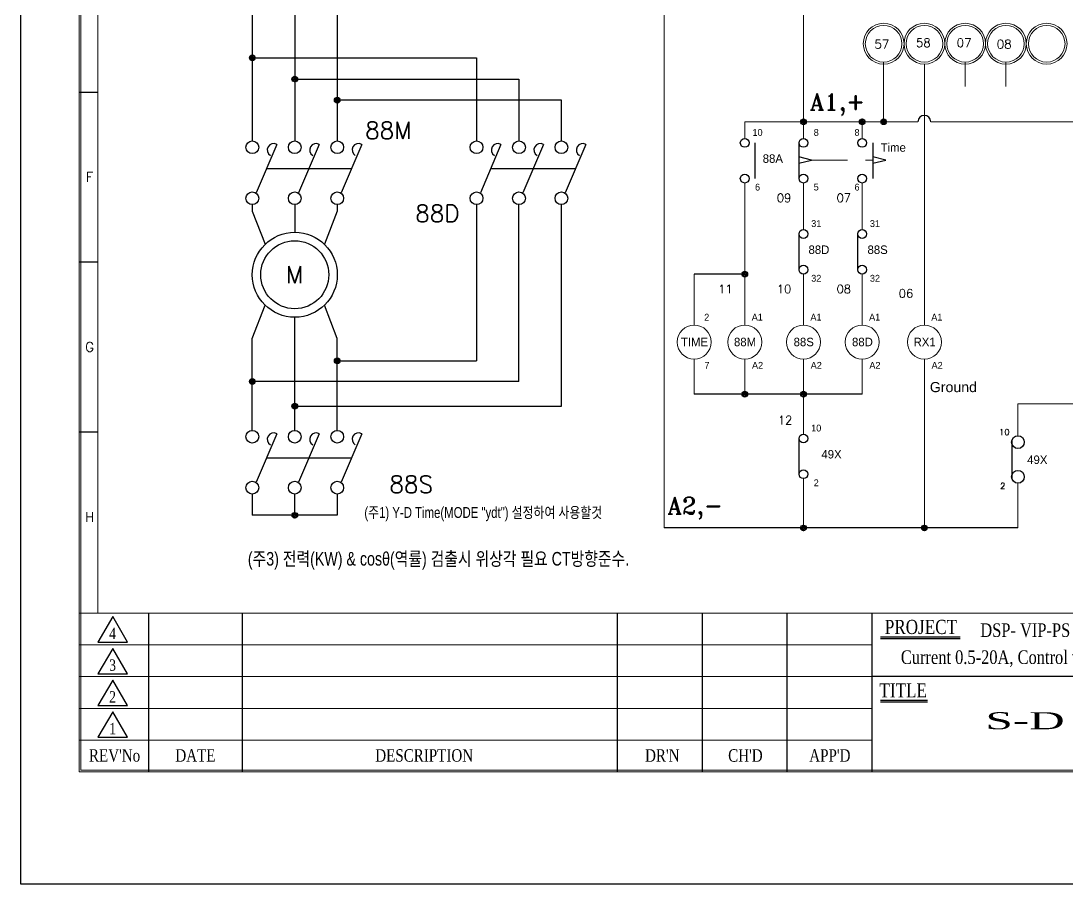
# Model space of a CAD drawing. Header units: millimetres. Extents: x 54 to 1685, y 68 to 1015.
# Drawn here: x 53.5 to 238.3, y 67.9 to 220.2 of the extents above; entities that cross this region are included whole.
import ezdxf
from ezdxf.enums import TextEntityAlignment as Align

# ---------------------------------------------------------------- set-up
doc = ezdxf.new("R2010")
doc.units = ezdxf.units.MM
doc.linetypes.add('DASHED2', pattern=[9.525, 6.35, -3.175])
for name, color, linetype in [('1', 1, 'Continuous'), ('10', 1, 'Continuous'), ('20', 2, 'Continuous'), ('30', 3, 'Continuous'), ('40', 7, 'Continuous'), ('70', 7, 'Continuous')]:
    doc.layers.add(name, color=color, linetype=linetype)
doc.styles.add('HCM', font='batang.ttc')
doc.styles.add('SIMPLEX', font='SIMPLEX.shx', dxfattribs={"bigfont": 'HBRDS.shx'})
doc.styles.add('SS', font='batang.ttc', dxfattribs={"width": 0.8})
doc.styles.get("Standard").update_dxf_attribs({"font": 'BareunDotumPro1.ttf'})
doc.styles.add('STYLE2', font='romant.shx')
doc.styles.add('굴림체', font='gulim.ttc')

msp = doc.modelspace()

# ---------------------------------------------------------------- hatches: boundary and pattern name
at = {"layer": '70'}
h = msp.add_hatch(dxfattribs=at)
h.set_pattern_fill('ANSI33', color=256, style=0)
h.set_pattern_definition([(45, (900.19806, -58.7353), (-0.176776695, 0.176776695), []), (45, (900.37484, -58.7353), (-0.176776695, 0.176776695), [0.125, -0.0625])])
h.paths.add_polyline_path([(94.39, 214.228, 0.4142136), (93.89, 213.728, 0.4142136), (94.39, 213.228)])
h.paths.add_polyline_path([(94.39, 214.228), (94.39, 213.728), (94.89, 213.728, 0.4142136)])
h.paths.add_polyline_path([(94.89, 213.728), (94.39, 213.728), (94.39, 213.228, 0.4142136)])
h = msp.add_hatch(dxfattribs=at)
h.set_pattern_fill('ANSI33', color=256, style=0)
h.set_pattern_definition([(45, (907.69806, -62.4777), (-0.176776695, 0.176776695), []), (45, (907.87484, -62.4777), (-0.176776695, 0.176776695), [0.125, -0.0625])])
h.paths.add_polyline_path([(101.89, 210.486, 0.4142136), (101.39, 209.986, 0.4142136), (101.89, 209.486)])
h.paths.add_polyline_path([(101.89, 210.486), (101.89, 209.986), (102.39, 209.986, 0.4142136)])
h.paths.add_polyline_path([(102.39, 209.986), (101.89, 209.986), (101.89, 209.486, 0.4142136)])
h = msp.add_hatch(dxfattribs=at)
h.set_pattern_fill('ANSI33', color=256, style=0)
h.set_pattern_definition([(45, (915.19806, -66.2201), (-0.176776695, 0.176776695), []), (45, (915.37484, -66.2201), (-0.176776695, 0.176776695), [0.125, -0.0625])])
h.paths.add_polyline_path([(109.39, 206.743, 0.4142136), (108.89, 206.243, 0.4142136), (109.39, 205.743)])
h.paths.add_polyline_path([(109.39, 206.743), (109.39, 206.243), (109.89, 206.243, 0.4142136)])
h.paths.add_polyline_path([(109.89, 206.243), (109.39, 206.243), (109.39, 205.743, 0.4142136)])
h = msp.add_hatch(dxfattribs=at)
h.set_pattern_fill('ANSI33', color=256, style=0)
h.set_pattern_definition([(45, (997.5266, -70.02364), (-0.176776695, 0.176776695), []), (45, (997.70338, -70.02364), (-0.176776695, 0.176776695), [0.125, -0.0625])])
h.paths.add_polyline_path([(191.719, 202.94, 0.4142136), (191.219, 202.44, 0.4142136), (191.719, 201.94)])
h.paths.add_polyline_path([(191.719, 202.94), (191.719, 202.44), (192.219, 202.44, 0.4142136)])
h.paths.add_polyline_path([(192.219, 202.44), (191.719, 202.44), (191.719, 201.94, 0.4142136)])
h = msp.add_hatch(dxfattribs=at)
h.set_pattern_fill('ANSI33', color=256, style=0)
h.set_pattern_definition([(45, (1007.89133, -70.02364), (-0.176776695, 0.176776695), []), (45, (1008.0681, -70.02364), (-0.176776695, 0.176776695), [0.125, -0.0625])])
h.paths.add_polyline_path([(202.083, 202.94, 0.4142136), (201.583, 202.44, 0.4142136), (202.083, 201.94)])
h.paths.add_polyline_path([(202.083, 202.94), (202.083, 202.44), (202.583, 202.44, 0.4142136)])
h.paths.add_polyline_path([(202.583, 202.44), (202.083, 202.44), (202.083, 201.94, 0.4142136)])
h = msp.add_hatch(dxfattribs=at)
h.set_pattern_fill('ANSI33', color=256, style=0)
h.set_pattern_definition([(45, (1011.67733, -70.02364), (-0.176776695, 0.176776695), []), (45, (1011.8541, -70.02364), (-0.176776695, 0.176776695), [0.125, -0.0625])])
h.paths.add_polyline_path([(205.869, 202.94, 0.4142136), (205.369, 202.44, 0.4142136), (205.869, 201.94)])
h.paths.add_polyline_path([(205.869, 202.94), (205.869, 202.44), (206.369, 202.44, 0.4142136)])
h.paths.add_polyline_path([(206.369, 202.44), (205.869, 202.44), (205.869, 201.94, 0.4142136)])
h = msp.add_hatch(dxfattribs=at)
h.set_pattern_fill('ANSI33', color=256, style=0)
h.set_pattern_definition([(45, (987.16188, -96.91793), (-0.176776695, 0.176776695), []), (45, (987.33866, -96.91793), (-0.176776695, 0.176776695), [0.125, -0.0625])])
h.paths.add_polyline_path([(181.354, 176.046, 0.4142136), (180.854, 175.546, 0.4142136), (181.354, 175.046)])
h.paths.add_polyline_path([(181.354, 176.046), (181.354, 175.546), (181.854, 175.546, 0.4142136)])
h.paths.add_polyline_path([(181.854, 175.546), (181.354, 175.546), (181.354, 175.046, 0.4142136)])
at = {"layer": '70', "lineweight": 30}
h = msp.add_hatch(dxfattribs=at)
h.set_pattern_fill('ANSI33', color=0, style=0)
h.set_pattern_definition([(45, (915.19806, -112.22783), (-0.176776695, 0.176776695), []), (45, (915.37484, -112.22783), (-0.176776695, 0.176776695), [0.125, -0.0625])])
h.paths.add_polyline_path([(109.39, 160.736, 0.4142136), (108.89, 160.236, 0.4142136), (109.39, 159.736)])
h.paths.add_polyline_path([(109.39, 160.736), (109.39, 160.236), (109.89, 160.236, 0.4142136)])
h.paths.add_polyline_path([(109.89, 160.236), (109.39, 160.236), (109.39, 159.736, 0.4142136)])
h = msp.add_hatch(dxfattribs=at)
h.set_pattern_fill('ANSI33', color=0, style=0)
h.set_pattern_definition([(45, (900.19806, -115.87756), (-0.176776695, 0.176776695), []), (45, (900.37484, -115.87756), (-0.176776695, 0.176776695), [0.125, -0.0625])])
h.paths.add_polyline_path([(94.39, 157.086, 0.4142136), (93.89, 156.586, 0.4142136), (94.39, 156.086)])
h.paths.add_polyline_path([(94.39, 157.086), (94.39, 156.586), (94.89, 156.586, 0.4142136)])
h.paths.add_polyline_path([(94.89, 156.586), (94.39, 156.586), (94.39, 156.086, 0.4142136)])
at = {"layer": '70'}
h = msp.add_hatch(dxfattribs=at)
h.set_pattern_fill('ANSI33', color=256, style=0)
h.set_pattern_definition([(45, (987.16165, -118.10628), (-0.176776695, 0.176776695), []), (45, (987.33842, -118.10628), (-0.176776695, 0.176776695), [0.125, -0.0625])])
h.paths.add_polyline_path([(181.354, 154.857, 0.4142136), (180.854, 154.357, 0.4142136), (181.354, 153.857)])
h.paths.add_polyline_path([(181.354, 154.857), (181.354, 154.357), (181.854, 154.357, 0.4142136)])
h.paths.add_polyline_path([(181.854, 154.357), (181.354, 154.357), (181.354, 153.857, 0.4142136)])
h = msp.add_hatch(dxfattribs=at)
h.set_pattern_fill('ANSI33', color=256, style=0)
h.set_pattern_definition([(45, (997.52637, -118.10628), (-0.176776695, 0.176776695), []), (45, (997.70315, -118.10628), (-0.176776695, 0.176776695), [0.125, -0.0625])])
h.paths.add_polyline_path([(191.719, 154.857, 0.4142136), (191.219, 154.357, 0.4142136), (191.719, 153.857)])
h.paths.add_polyline_path([(191.719, 154.857), (191.719, 154.357), (192.219, 154.357, 0.4142136)])
h.paths.add_polyline_path([(192.219, 154.357), (191.719, 154.357), (191.719, 153.857, 0.4142136)])
h = msp.add_hatch(dxfattribs=at)
h.set_pattern_fill('ANSI33', color=0, style=0)
h.set_pattern_definition([(45, (907.69806, -120.2165), (-0.176776695, 0.176776695), []), (45, (907.87484, -120.2165), (-0.176776695, 0.176776695), [0.125, -0.0625])])
h.paths.add_polyline_path([(101.89, 152.747, 0.4142136), (101.39, 152.247, 0.4142136), (101.89, 151.747)])
h.paths.add_polyline_path([(101.89, 152.747), (101.89, 152.247), (102.39, 152.247, 0.4142136)])
h.paths.add_polyline_path([(102.39, 152.247), (101.89, 152.247), (101.89, 151.747, 0.4142136)])
at = {"layer": '70', "lineweight": 30}
h = msp.add_hatch(dxfattribs=at)
h.set_pattern_fill('ANSI33', color=0, style=0)
h.set_pattern_definition([(45, (907.69806, -139.49223), (-0.176776695, 0.176776695), []), (45, (907.87484, -139.49223), (-0.176776695, 0.176776695), [0.125, -0.0625])])
h.paths.add_polyline_path([(101.89, 133.471, 0.4142136), (101.39, 132.971, 0.4142136), (101.89, 132.471)])
h.paths.add_polyline_path([(101.89, 133.471), (101.89, 132.971), (102.39, 132.971, 0.4142136)])
h.paths.add_polyline_path([(102.39, 132.971), (101.89, 132.971), (101.89, 132.471, 0.4142136)])
at = {"layer": '70'}
h = msp.add_hatch(dxfattribs=at)
h.set_pattern_fill('ANSI33', color=256, style=0)
h.set_pattern_definition([(45, (997.52637, -141.72782), (-0.176776695, 0.176776695), []), (45, (997.70315, -141.72782), (-0.176776695, 0.176776695), [0.125, -0.0625])])
h.paths.add_polyline_path([(191.719, 131.236, 0.4142136), (191.219, 130.736, 0.4142136), (191.719, 130.236)])
h.paths.add_polyline_path([(191.719, 131.236), (191.719, 130.736), (192.219, 130.736, 0.4142136)])
h.paths.add_polyline_path([(192.219, 130.736), (191.719, 130.736), (191.719, 130.236, 0.4142136)])
h = msp.add_hatch(dxfattribs=at)
h.set_pattern_fill('ANSI33', color=256, style=0)
h.set_pattern_definition([(45, (1018.87445, -141.72782), (-0.176776695, 0.176776695), []), (45, (1019.05123, -141.72782), (-0.176776695, 0.176776695), [0.125, -0.0625])])
h.paths.add_polyline_path([(213.067, 131.236, 0.4142136), (212.567, 130.736, 0.4142136), (213.067, 130.236)])
h.paths.add_polyline_path([(213.067, 131.236), (213.067, 130.736), (213.567, 130.736, 0.4142136)])
h.paths.add_polyline_path([(213.567, 130.736), (213.067, 130.736), (213.067, 130.236, 0.4142136)])

# ---------------------------------------------------------------- linework, layer by layer
at = {"color": 0, "lineweight": 30}
for p, q in [((101.89, 271.436), (101.89, 199.064)), ((94.39, 263.936), (94.39, 199.064)), ((109.39, 263.936), (109.39, 199.064)), ((94.39, 187.814), (94.39, 186.685)), ((94.39, 186.685), (96.659, 180.809)), ((101.89, 187.814), (101.89, 182.935)), ((109.39, 186.685), (107.121, 180.809)), ((109.39, 187.814), (109.39, 186.685)), ((94.39, 164.185), (96.659, 170.06)), ((109.39, 164.185), (107.121, 170.06)), ((101.89, 147.971), (101.89, 167.935)), ((94.39, 147.971), (94.39, 164.185)), ((109.39, 147.971), (109.39, 164.185)), ((109.39, 160.236), (133.981, 160.236)), ((141.481, 156.586), (94.39, 156.586)), ((101.89, 152.247), (148.981, 152.247)), ((94.39, 136.721), (94.39, 132.971)), ((101.89, 132.971), (101.89, 136.721)), ((109.39, 136.721), (109.39, 132.971)), ((109.39, 132.971), (94.39, 132.971))]:
    msp.add_line(p, q, dxfattribs=at)
at = {"color": 0, "lineweight": 15}
for p, q in [((213.066, 212.625), (213.066, 166.551)), ((181.354, 202.44), (181.354, 199.508)), ((191.719, 202.44), (191.719, 199.508)), ((202.083, 202.44), (202.083, 199.508)), ((181.354, 191.633), (181.354, 175.546)), ((191.719, 191.633), (191.719, 187.522)), ((202.083, 191.633), (202.083, 186.353)), ((191.719, 187.522), (191.719, 183.421)), ((202.083, 186.353), (202.083, 183.421)), ((172.425, 175.546), (172.425, 166.551)), ((181.354, 175.546), (181.354, 166.551)), ((191.719, 175.546), (191.719, 166.551)), ((202.083, 175.546), (202.083, 166.551)), ((191.719, 154.357), (191.719, 147.316)), ((191.719, 139.441), (191.719, 130.733))]:
    msp.add_line(p, q, dxfattribs=at)
at = {"color": 0}
for p, q in [((183.125, 198.72), (183.125, 192.42)), ((190.87, 198.72), (190.87, 192.42)), ((203.988, 198.72), (203.988, 192.42)), ((190.87, 182.633), (190.87, 176.333)), ((201.235, 182.633), (201.235, 176.333)), ((190.87, 146.528), (190.87, 140.228)), ((228.508, 146.193), (228.508, 139.456))]:
    msp.add_line(p, q, dxfattribs=at)
at = {"color": 7, "linetype": 'Continuous'}
for p, q in [((193.12, 195.683), (190.87, 196.246)), ((206.238, 195.683), (203.988, 196.246)), ((190.87, 195.121), (193.12, 195.683)), ((203.988, 195.121), (206.238, 195.683))]:
    msp.add_line(p, q, dxfattribs=at)
at = {"color": 0, "linetype": 'Continuous'}
for p, q in [((96.889, 194.19), (111.826, 194.19)), ((136.479, 194.19), (151.416, 194.19)), ((96.889, 143.098), (111.826, 143.098))]:
    msp.add_line(p, q, dxfattribs=at)
for p, q in [((181.354, 175.546), (172.425, 175.546)), ((202.083, 154.357), (172.425, 154.357)), ((229.591, 130.733), (167.095, 130.733))]:
    msp.add_line(p, q)
at = {"color": 1}
msp.add_lwpolyline([(53.531, 1015.074), (462.75, 1015.074), (462.75, 67.871), (53.531, 67.871)], close=True, dxfattribs=at)
at = {"color": 7, "lineweight": 15}
for centre, radius in [((205.873, 216.224), 3.599), ((205.873, 216.224), 3.239), ((213.071, 216.224), 3.599), ((213.071, 216.224), 3.239), ((220.27, 216.224), 3.599), ((220.269, 216.224), 3.239), ((227.468, 216.224), 3.599), ((227.468, 216.224), 3.239), ((234.666, 216.224), 3.599), ((234.666, 216.224), 3.239)]:
    msp.add_circle(centre, radius, dxfattribs=at)
at = {"color": 0}
for centre, radius in [((181.354, 198.72), 0.787), ((191.719, 198.72), 0.787), ((191.719, 198.72), 0.787), ((202.083, 198.72), 0.787), ((202.083, 198.72), 0.787), ((181.354, 192.42), 0.787), ((191.719, 192.42), 0.787), ((191.719, 192.42), 0.787), ((202.083, 192.42), 0.787), ((202.083, 192.42), 0.787), ((191.719, 182.633), 0.787), ((202.083, 182.633), 0.787), ((191.719, 176.333), 0.787), ((202.083, 176.333), 0.787), ((191.719, 146.528), 0.787), ((229.59, 145.885), 1.125), ((191.719, 140.228), 0.787), ((229.59, 139.764), 1.125)]:
    msp.add_circle(centre, radius, dxfattribs=at)
at = {"color": 0, "lineweight": 30}
for radius in [7.5, 6]:
    msp.add_circle((101.89, 175.435), radius, dxfattribs=at)
at = {"color": 0}
msp.add_arc((213.066, 202.44), 1.125, 0, 180, dxfattribs=at)
at = {"layer": '1', "color": 0}
for p, q in [((98.703, 198.458), (95.074, 189.923)), ((106.203, 198.458), (102.574, 189.923)), ((113.703, 198.458), (110.074, 189.923)), ((138.293, 198.458), (134.665, 189.923)), ((145.793, 198.458), (142.165, 189.923)), ((153.293, 198.458), (149.665, 189.923)), ((98.703, 147.365), (95.074, 138.83)), ((106.203, 147.365), (102.574, 138.83)), ((113.703, 147.365), (110.074, 138.83))]:
    msp.add_line(p, q, dxfattribs=at)
for centre in [(94.39, 197.939), (101.89, 197.939), (109.39, 197.939), (133.981, 197.939), (141.481, 197.939), (148.981, 197.939), (94.39, 188.939), (101.89, 188.939), (109.39, 188.939), (133.981, 188.939), (141.481, 188.939), (148.981, 188.939), (94.39, 146.846), (101.89, 146.846), (109.39, 146.846), (94.39, 137.846), (101.89, 137.846), (109.39, 137.846)]:
    msp.add_circle(centre, 1.125, dxfattribs=at)
for centre in [(98.14, 197.483), (105.64, 197.483), (113.14, 197.483), (137.731, 197.483), (145.231, 197.483), (152.731, 197.483), (98.14, 146.39), (105.64, 146.39), (113.14, 146.39)]:
    msp.add_arc(centre, 1.125, 60, 240, dxfattribs=at)
at = {"layer": '10', "color": 0}
for p, q in [((205.308, 111.221), (219.416, 111.221)), ((205.308, 100.021), (213.644, 100.021))]:
    msp.add_line(p, q, dxfattribs=at)
for points in [[(69.732, 115.085), (67.134, 110.585), (72.33, 110.585)], [(69.732, 109.485), (67.134, 104.985), (72.33, 104.985)], [(69.732, 103.885), (67.134, 99.385), (72.33, 99.385)], [(69.732, 98.285), (67.134, 93.785), (72.33, 93.785)]]:
    msp.add_lwpolyline(points, close=True, dxfattribs=at)
at = {"layer": '20', "color": 0, "lineweight": 13}
msp.add_lwpolyline([(67.108, 115.689), (67.108, 354.389), (440.508, 354.389), (440.508, 115.689)], dxfattribs=at)
at = {"layer": '30', "color": 0}
for p, q in [((63.808, 207.689), (67.108, 207.689)), ((63.808, 177.689), (67.108, 177.689)), ((63.808, 147.689), (67.108, 147.689))]:
    msp.add_line(p, q, dxfattribs=at)
at = {"layer": '40', "color": 0}
for p, q in [((76.074, 115.689), (76.074, 87.689)), ((92.574, 115.689), (92.574, 87.689)), ((158.808, 115.689), (158.808, 87.689)), ((173.808, 115.689), (173.808, 87.689)), ((188.808, 115.689), (188.808, 87.689)), ((203.808, 115.689), (203.808, 87.689)), ((293.808, 104.489), (203.808, 104.489))]:
    msp.add_line(p, q, dxfattribs=at)
at = {"layer": '40', "color": 0, "lineweight": 13}
for p, q in [((203.808, 110.089), (63.808, 110.089)), ((203.808, 104.489), (63.808, 104.489)), ((203.808, 98.889), (63.808, 98.889)), ((203.808, 93.289), (63.808, 93.289))]:
    msp.add_line(p, q, dxfattribs=at)
at = {"layer": '70', "lineweight": 15}
for p, q in [((191.719, 202.44), (191.717, 340.058)), ((167.095, 130.733), (167.092, 334.282)), ((205.868, 208.667), (205.868, 212.985)), ((205.869, 202.44), (205.869, 212.985)), ((220.27, 208.667), (220.269, 212.985)), ((227.468, 208.667), (227.468, 212.986)), ((181.354, 202.44), (211.941, 202.44)), ((214.191, 202.44), (241.865, 202.44)), ((172.425, 154.357), (172.424, 160.551)), ((181.354, 154.357), (181.354, 160.551)), ((191.719, 154.357), (191.718, 160.551)), ((202.083, 154.357), (202.083, 160.551)), ((213.067, 130.733), (213.066, 160.551)), ((229.59, 147.01), (229.59, 152.654)), ((229.59, 152.654), (241.86, 152.654)), ((229.591, 130.733), (229.591, 138.667))]:
    msp.add_line(p, q, dxfattribs=at)
at = {"layer": '70', "color": 0, "lineweight": 30}
for p, q in [((94.39, 213.728), (133.981, 213.728)), ((133.981, 213.728), (133.981, 199.064)), ((101.89, 209.986), (141.481, 209.986)), ((141.481, 209.986), (141.481, 199.064)), ((148.981, 206.243), (109.39, 206.243)), ((148.981, 199.064), (148.981, 206.243)), ((133.981, 187.814), (133.981, 160.236)), ((141.481, 156.586), (141.481, 187.814)), ((148.981, 152.247), (148.981, 187.814))]:
    msp.add_line(p, q, dxfattribs=at)
at = {"layer": '70', "color": 1, "linetype": 'DASHED2', "lineweight": 15}
msp.add_line((193.12, 195.683), (203.988, 195.683), dxfattribs=at)
at = {"layer": '70', "color": 0, "lineweight": 13}
msp.add_line((63.808, 115.689), (443.808, 115.689), dxfattribs=at)
at = {"layer": '70', "color": 0}
for p, q in [((205.308, 111.521), (219.416, 111.521)), ((205.308, 100.321), (213.644, 100.321))]:
    msp.add_line(p, q, dxfattribs=at)
at = {"layer": '70', "color": 0, "lineweight": 13}
for points in [[(443.808, 87.689), (63.808, 87.689), (63.808, 357.689), (443.808, 357.689)], [(443.508, 87.989), (64.108, 87.989), (64.108, 357.389), (443.508, 357.389)]]:
    msp.add_lwpolyline(points, close=True, dxfattribs=at)
at = {"layer": '70'}
for centre in [(94.39, 213.728), (101.89, 209.986), (109.39, 206.243), (191.719, 202.44), (202.083, 202.44), (205.869, 202.44), (181.354, 175.546), (181.354, 154.357), (191.719, 154.357), (191.719, 130.736), (213.067, 130.736)]:
    msp.add_circle(centre, 0.5, dxfattribs=at)
at = {"layer": '70', "lineweight": 15}
for centre in [(172.425, 163.551), (181.354, 163.551), (191.719, 163.551), (202.083, 163.551), (213.066, 163.551)]:
    msp.add_circle(centre, 3, dxfattribs=at)
at = {"layer": '70', "color": 0, "lineweight": 30}
for centre in [(109.39, 160.236), (94.39, 156.586), (101.89, 132.971)]:
    msp.add_circle(centre, 0.5, dxfattribs=at)
at = {"layer": '70', "color": 0}
msp.add_circle((101.89, 152.247), 0.5, dxfattribs=at)

# ---------------------------------------------------------------- texts
at = {"color": 0, "style": 'STYLE2'}
for s, height, p in [('57', 1.5253, (204.251, 215.381)), ('58', 1.5253, (211.57, 215.634)), ('07', 1.5253, (218.771, 215.634)), ('08', 1.5253, (225.852, 215.381)), ('10', 1.0677, (226.266, 147.128)), ('2', 1.068, (226.444, 137.616))]:
    msp.add_text(s, height=height, dxfattribs=at).set_placement(p)
at = {"color": 3, "style": 'STYLE2'}
for s, height, p in [('A1,+', 2.9731, (192.846, 204.486)), ('09', 1.4866, (187.02, 188.266)), ('07', 1.4866, (197.563, 188.266)), ('11', 1.4866, (176.655, 172.178)), ('10', 1.4866, (187.02, 172.178)), ('08', 1.4866, (197.563, 172.178)), ('06', 1.4866, (208.546, 171.393)), ('12', 1.4866, (187.198, 149.03)), ('A2,-', 2.9731, (167.717, 133.188))]:
    msp.add_text(s, height=height, dxfattribs=at).set_placement(p)
at = {"color": 0, "linetype": 'Continuous', "style": 'SIMPLEX'}
for s, p in [(' 88M', (112.252, 199.42)), (' 88D', (121.101, 184.76)), (' 88S', (116.539, 136.939))]:
    msp.add_text(s, height=3, dxfattribs=at).set_placement(p)
at = {"color": 0, "linetype": 'Continuous'}
for s, height, p in [('10', 1.2, (183.609, 200.559)), ('8', 1.2, (193.974, 200.559)), ('8', 1.2, (201.174, 200.559)), ('Time', 1.5, (207.564, 197.933)), ('88A', 1.5, (186.307, 195.945)), ('6', 1.2, (183.609, 190.905)), ('5', 1.2, (193.974, 190.905)), ('6', 1.2, (201.174, 190.905)), ('31', 1.2, (193.974, 184.472)), ('31', 1.2, (204.338, 184.472)), ('88D', 1.5, (194.446, 179.858)), ('88S', 1.5, (204.81, 179.858)), ('32', 1.2, (193.974, 174.818)), ('32', 1.2, (204.338, 174.818)), ('2', 1.2, (174.632, 167.951)), ('A1', 1.2, (183.561, 167.951)), ('A1', 1.2, (193.926, 167.951)), ('A1', 1.2, (204.291, 167.951)), ('A1', 1.2, (215.274, 167.951)), ('TIME', 1.5, (172.47, 163.569)), ('88M', 1.5, (181.399, 163.569)), ('88S', 1.5, (191.764, 163.569)), ('88D', 1.5, (202.129, 163.569)), ('RX1', 1.5, (213.111, 163.569)), ('7', 1.2, (174.68, 159.459)), ('A2', 1.2, (183.609, 159.459)), ('A2', 1.2, (193.974, 159.459)), ('A2', 1.2, (204.338, 159.459)), ('A2', 1.2, (215.321, 159.459)), ('10', 1.2, (193.973, 148.368)), ('49X', 1.5, (196.672, 143.753)), ('49X', 1.5, (233.008, 142.781)), ('2', 1.2, (193.973, 138.714))]:
    msp.add_text(s, height=height, dxfattribs=at).set_placement(p, align=Align.MIDDLE)
at = {"color": 0, "linetype": 'Continuous', "style": 'SIMPLEX'}
msp.add_text('M', height=3, dxfattribs=at).set_placement((101.89, 175.435), align=Align.MIDDLE)
at = {"color": 1, "style": '굴림체', "width": 0.8}
for s, height, p in [('(주1) Y-D Time(MODE "ydt") 설정하여 사용할것', 1.92, (114.178, 132.51)), ('(주3) 전력(KW) & cosθ(역률) 검출시 위상각 필요 CT방향준수.', 2.4, (93.605, 124.097))]:
    msp.add_text(s, height=height, dxfattribs=at).set_placement(p)
at = {"color": 0, "style": 'SS', "width": 0.8}
for s, p in [('DSP- VIP-PS  (Set) ', (222.947, 111.497)), ('Current 0.5-20A, Control voltage 85~260VAC (110~340VDC)', (208.913, 106.73))]:
    msp.add_text(s, height=2.4, dxfattribs=at).set_placement(p)
at = {"color": 0, "style": 'SS', "width": 1.751788}
msp.add_text('S-D 기동 System', height=3, dxfattribs=at).set_placement((223.86, 95.208), (282.121, 95.208), align=Align.FIT)
at = {"layer": '30', "color": 0, "style": 'SIMPLEX'}
for s, p in [('F', (65.658, 192.689)), ('G', (65.658, 162.689)), ('H', (65.658, 132.689))]:
    msp.add_text(s, height=1.7, dxfattribs=at).set_placement(p, align=Align.MIDDLE)
at = {"layer": '40', "color": 0, "style": 'SS', "width": 0.8}
for s, height, p in [('4', 2, (69.719, 111.124)), ('3', 2, (69.719, 105.524)), ('2', 2, (69.719, 99.924)), ('1', 2, (69.719, 94.324)), ("REV'No", 2.2, (70.068, 89.48)), ('DATE', 2.2, (84.346, 89.48)), ('DESCRIPTION', 2.2, (124.742, 89.48)), ("DR'N", 2.2, (166.788, 89.474)), ("CH'D", 2.2, (181.466, 89.474)), ("APP'D", 2.2, (196.374, 89.474))]:
    msp.add_text(s, height=height, dxfattribs=at).set_placement(p, align=Align.CENTER)
at = {"layer": '70', "color": 0, "style": 'SS', "width": 0.8}
for s, p in [('PROJECT', (212.456, 112.017)), ('TITLE', (209.321, 100.817))]:
    msp.add_text(s, height=2.5, dxfattribs=at).set_placement(p, align=Align.CENTER)
at = {"layer": '70', "lineweight": 13, "insert": (214.034, 156.5), "char_height": 1.785, "width": 18.40055, "attachment_point": 1, "style": 'HCM'}
msp.add_mtext('{\\fArial|b0|i0|c0|p34;Ground}', dxfattribs=at)

doc.saveas('drawing.dxf')
